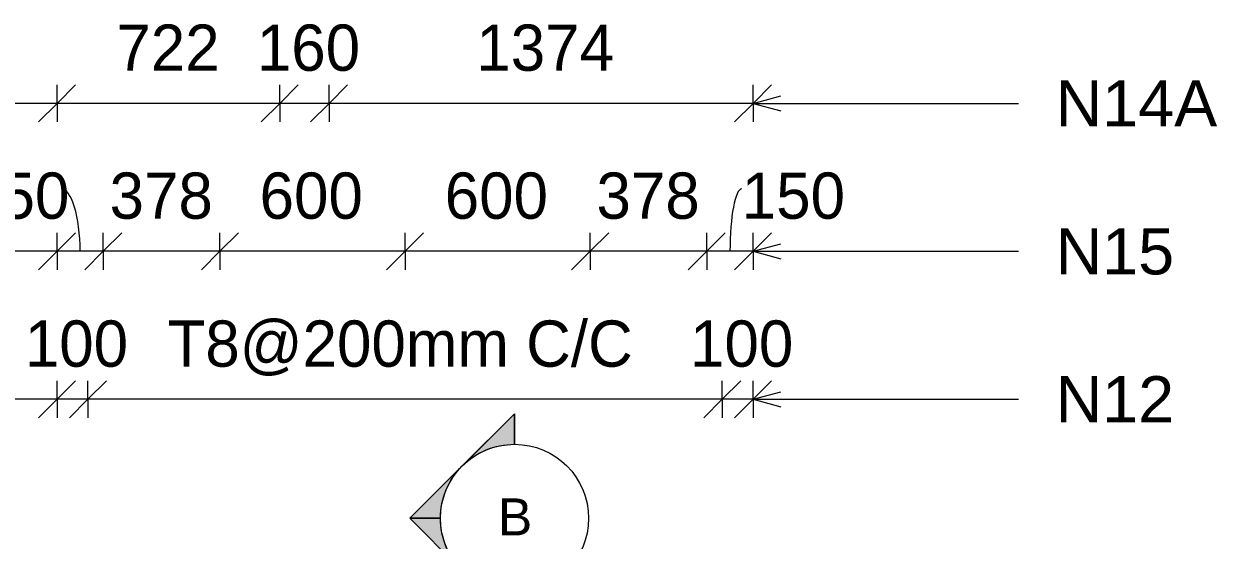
# Model space of a CAD drawing. Header units: millimetres. Extents: x 3013 to 24293, y -3068 to 13086.
# Drawn here: x 9955 to 13823, y 8372 to 10046 of the extents above; entities that cross this region are included whole.
import ezdxf

# ---------------------------------------------------------------- set-up
doc = ezdxf.new("R2010")
doc.units = ezdxf.units.MM
for name, color, linetype, lineweight in [('A-ANNO-DIMS', 211, 'Continuous', 9), ('A-ANNO-DIMS-60', 211, 'Continuous', 9), ('A-DETL-MBND', 5, 'Continuous', 18), ('G-ANNO-SYMB', 111, 'Continuous', 9), ('G-ANNO-TEXT', 231, 'Continuous', 9)]:
    doc.layers.add(name, color=color, linetype=linetype, lineweight=lineweight)
doc.styles.add('Arial', font='arial.ttf', dxfattribs={"height": 120})
doc.styles.add('Arial_1', font='arial.ttf', dxfattribs={"height": 150})
doc.styles.add('Nirmala UI Semilight', font='NirmalaS.ttf', dxfattribs={"height": 150})
doc.dimstyles.new('Arrow_Filled_-_2_5_NI_UI', dxfattribs={"dimscale": 304.8, "dimtxt": 157.104592, "dimasz": 0.393701, "dimexe": 0.19685, "dimexo": 0.0625, "dimgap": 0.19685, "dimtad": 1, "dimdec": 4, "dimzin": 0, "dimdsep": 46, "dimtxsty": 'Nirmala UI Semilight', "dimblk1": 'OBLIQUE', "dimblk2": 'OBLIQUE', "dimsah": 1, "dimcen": 0.09, "dimazin": 0, "dimtfac": 1, "dimtdec": 4, "dimtix": 1, "dimtmove": 0, "dimatfit": 3, "dimfxl": 0.19685, "dimfxlon": 1, "dimtvp": 1, "dimtolj": 1, "dimtzin": 0, "dimarcsym": 2})
doc.dimstyles.new('Arrow_Filled_-_2_5_NI_UI_1', dxfattribs={"dimscale": 304.8, "dimtxt": 157.104592, "dimasz": 0.393701, "dimexe": 0.19685, "dimexo": 0.0625, "dimgap": 0.19685, "dimtad": 1, "dimdec": 4, "dimzin": 0, "dimdsep": 46, "dimtxsty": 'Nirmala UI Semilight', "dimblk1": 'OBLIQUE', "dimblk2": 'OBLIQUE', "dimsah": 1, "dimcen": 0.09, "dimazin": 0, "dimtfac": 1, "dimtdec": 4, "dimtix": 1, "dimtmove": 1, "dimatfit": 3, "dimfxl": 0.19685, "dimfxlon": 1, "dimtvp": 1, "dimtolj": 1, "dimtzin": 0, "dimarcsym": 2})

# ---------------------------------------------------------------- blocks, each defined once
blk = doc.blocks.new('Detail View - M_Section Head - Filled SHOP DWG-1002450-Elevation Front')
at = {"layer": 'G-ANNO-SYMB'}
h = blk.add_hatch(color=256, dxfattribs=at)
edge = h.paths.add_edge_path()
edge.add_line((12311.8, 7915.6), (12411.2, 7915.6))
edge.add_arc((12651.2, 7915.6), 240, 180, 225)
edge.add_line((12481.5, 7745.9), (12311.8, 7915.6))
h = blk.add_hatch(color=256, dxfattribs=at)
edge = h.paths.add_edge_path()
edge.add_line((12990.6, 7915.6), (12820.9, 7745.9))
edge.add_arc((12651.2, 7915.6), 240, 315, 360)
edge.add_line((12891.2, 7915.6), (12990.6, 7915.6))
h = blk.add_hatch(color=256, dxfattribs=at)
edge = h.paths.add_edge_path()
edge.add_line((12651.2, 7576.2), (12481.5, 7745.9))
edge.add_arc((12651.2, 7915.6), 240, 225, 270)
edge.add_line((12651.2, 7675.6), (12651.2, 7576.2))
h = blk.add_hatch(color=256, dxfattribs=at)
edge = h.paths.add_edge_path()
edge.add_line((12651.2, 7576.2), (12651.2, 7675.6))
edge.add_arc((12651.2, 7915.6), 240, 270, 315)
edge.add_line((12820.9, 7745.9), (12651.2, 7576.2))
for p, q in [((12651.2, 7576.2), (12311.8, 7915.6)), ((12411.2, 7915.6), (12311.8, 7915.6)), ((12311.8, 7915.6), (12481.5, 7745.9)), ((12411.2, 7915.6), (12311.8, 7915.6)), ((12651.2, 7576.2), (12990.6, 7915.6)), ((12820.9, 7745.9), (12990.6, 7915.6)), ((12891.2, 7915.6), (12990.6, 7915.6)), ((12990.6, 7915.6), (12891.2, 7915.6)), ((12481.5, 7745.9), (12651.2, 7576.2)), ((12651.2, 7576.2), (12820.9, 7745.9)), ((12651.2, 7675.6), (12651.2, 7576.2)), ((12651.2, 7576.2), (12651.2, 7675.6))]:
    blk.add_line(p, q, dxfattribs=at)
for start, end in [(360, 180), (180, 360), (180, 225), (315, 0), (225, 270), (270, 315)]:
    blk.add_arc((12651.2, 7915.6), 240, start, end, dxfattribs=at)
blk = doc.blocks.new('DIMBLOCK1-Elevation Front')
at = {"layer": 'A-ANNO-DIMS-60'}
for p, q in [((12218.6, 8828.5), (12278.6, 8888.5)), ((12218.6, 8828.5), (12218.6, 8888.5)), ((12318.6, 8828.5), (12378.6, 8888.5)), ((12318.6, 8828.5), (12318.6, 8888.5)), ((12218.6, 8828.5), (12158.6, 8768.5)), ((12318.6, 8828.5), (12218.6, 8828.5)), ((12218.6, 8828.5), (12218.6, 8768.5)), ((12318.6, 8828.5), (12258.6, 8768.5)), ((12318.6, 8828.5), (12318.6, 8768.5))]:
    blk.add_line(p, q, dxfattribs=at)
at = {"layer": 'A-ANNO-DIMS-60', "color": 0, "insert": (12114.3, 9084.2), "char_height": 150, "width": 370.196, "attachment_point": 1, "line_spacing_factor": 1.142579, "style": 'Nirmala UI Semilight'}
blk.add_mtext('100', dxfattribs=at)
blk = doc.blocks.new('_Oblique')
at = {"color": 0, "linetype": 'ByBlock', "lineweight": -2}
blk.add_line((-0.5, -0.5), (0.5, 0.5), dxfattribs=at)
blk = doc.blocks.new('DIMBLOCK2-Elevation Front')
at = {"layer": 'A-ANNO-DIMS-60'}
for p, q in [((10162.6, 8828.5), (10222.6, 8888.5)), ((10162.6, 8828.5), (10162.6, 8888.5)), ((12218.6, 8828.5), (12278.6, 8888.5)), ((12218.6, 8828.5), (12218.6, 8888.5)), ((10162.6, 8828.5), (10102.6, 8768.5)), ((12218.6, 8828.5), (10162.6, 8828.5)), ((10162.6, 8828.5), (10162.6, 8768.5)), ((12218.6, 8828.5), (12158.6, 8768.5)), ((12218.6, 8828.5), (12218.6, 8768.5))]:
    blk.add_line(p, q, dxfattribs=at)
at = {"layer": 'A-ANNO-DIMS-60', "color": 0, "insert": (10420.8, 9084.2), "char_height": 150, "width": 1847.55, "attachment_point": 1, "line_spacing_factor": 1.142579, "style": 'Nirmala UI Semilight'}
blk.add_mtext('T8@200mm C/C', dxfattribs=at)
blk = doc.blocks.new('DIMBLOCK3-Elevation Front')
at = {"layer": 'A-ANNO-DIMS-60'}
for p, q in [((10062.6, 8828.5), (10122.6, 8888.5)), ((10062.6, 8828.5), (10062.6, 8888.5)), ((10162.6, 8828.5), (10222.6, 8888.5)), ((10162.6, 8828.5), (10162.6, 8888.5)), ((10062.6, 8828.5), (10002.6, 8768.5)), ((10162.6, 8828.5), (10062.6, 8828.5)), ((10062.6, 8828.5), (10062.6, 8768.5)), ((10162.6, 8828.5), (10102.6, 8768.5)), ((10162.6, 8828.5), (10162.6, 8768.5))]:
    blk.add_line(p, q, dxfattribs=at)
at = {"layer": 'A-ANNO-DIMS-60', "color": 0, "insert": (9958.3, 9084.2), "char_height": 150, "width": 370.196, "attachment_point": 1, "line_spacing_factor": 1.142579, "style": 'Nirmala UI Semilight'}
blk.add_mtext('100', dxfattribs=at)
blk = doc.blocks.new('DIMBLOCK5-Elevation Front')
at = {"layer": 'A-ANNO-DIMS-60'}
for p, q in [((12168.6, 9308.5), (12228.6, 9368.5)), ((12168.6, 9308.5), (12168.6, 9368.5)), ((12318.6, 9308.5), (12378.6, 9368.5)), ((12318.6, 9308.5), (12318.6, 9368.5)), ((12168.6, 9308.5), (12108.6, 9248.5)), ((12318.6, 9308.5), (12168.6, 9308.5)), ((12168.6, 9308.5), (12168.6, 9248.5)), ((12318.6, 9308.5), (12258.6, 9248.5)), ((12318.6, 9308.5), (12318.6, 9248.5))]:
    blk.add_line(p, q, dxfattribs=at)
blk.add_ellipse((12281.9, 9308.5), major_axis=(0, 202.8), ratio=0.18877, start_param=0, end_param=1.570796, dxfattribs=at)
at = {"layer": 'A-ANNO-DIMS-60', "color": 0, "insert": (12281.9, 9564.2), "char_height": 150, "width": 370.196, "attachment_point": 1, "line_spacing_factor": 1.142579, "style": 'Nirmala UI Semilight'}
blk.add_mtext('150', dxfattribs=at)
blk = doc.blocks.new('DIMBLOCK6-Elevation Front')
at = {"layer": 'A-ANNO-DIMS-60'}
for p, q in [((11790.6, 9308.5), (11850.6, 9368.5)), ((11790.6, 9308.5), (11790.6, 9368.5)), ((12168.6, 9308.5), (12228.6, 9368.5)), ((12168.6, 9308.5), (12168.6, 9368.5)), ((11790.6, 9308.5), (11730.6, 9248.5)), ((12168.6, 9308.5), (11790.6, 9308.5)), ((11790.6, 9308.5), (11790.6, 9248.5)), ((12168.6, 9308.5), (12108.6, 9248.5)), ((12168.6, 9308.5), (12168.6, 9248.5))]:
    blk.add_line(p, q, dxfattribs=at)
at = {"layer": 'A-ANNO-DIMS-60', "color": 0, "insert": (11811, 9564.2), "char_height": 150, "width": 404.473, "attachment_point": 1, "line_spacing_factor": 1.142579, "style": 'Nirmala UI Semilight'}
blk.add_mtext('378', dxfattribs=at)
blk = doc.blocks.new('DIMBLOCK7-Elevation Front')
at = {"layer": 'A-ANNO-DIMS-60'}
for p, q in [((11190.6, 9308.5), (11250.6, 9368.5)), ((11190.6, 9308.5), (11190.6, 9368.5)), ((11790.6, 9308.5), (11850.6, 9368.5)), ((11790.6, 9308.5), (11790.6, 9368.5)), ((11190.6, 9308.5), (11130.6, 9248.5)), ((11790.6, 9308.5), (11190.6, 9308.5)), ((11190.6, 9308.5), (11190.6, 9248.5)), ((11790.6, 9308.5), (11730.6, 9248.5)), ((11790.6, 9308.5), (11790.6, 9248.5))]:
    blk.add_line(p, q, dxfattribs=at)
at = {"layer": 'A-ANNO-DIMS-60', "color": 0, "insert": (11319.2, 9564.2), "char_height": 150, "width": 411.328, "attachment_point": 1, "line_spacing_factor": 1.142579, "style": 'Nirmala UI Semilight'}
blk.add_mtext('600', dxfattribs=at)
blk = doc.blocks.new('DIMBLOCK8-Elevation Front')
at = {"layer": 'A-ANNO-DIMS-60'}
for p, q in [((10590.6, 9308.5), (10650.6, 9368.5)), ((10590.6, 9308.5), (10590.6, 9368.5)), ((11190.6, 9308.5), (11250.6, 9368.5)), ((11190.6, 9308.5), (11190.6, 9368.5)), ((10590.6, 9308.5), (10530.6, 9248.5)), ((11190.6, 9308.5), (10590.6, 9308.5)), ((10590.6, 9308.5), (10590.6, 9248.5)), ((11190.6, 9308.5), (11130.6, 9248.5)), ((11190.6, 9308.5), (11190.6, 9248.5))]:
    blk.add_line(p, q, dxfattribs=at)
at = {"layer": 'A-ANNO-DIMS-60', "color": 0, "insert": (10719.2, 9564.2), "char_height": 150, "width": 411.328, "attachment_point": 1, "line_spacing_factor": 1.142579, "style": 'Nirmala UI Semilight'}
blk.add_mtext('600', dxfattribs=at)
blk = doc.blocks.new('DIMBLOCK9-Elevation Front')
at = {"layer": 'A-ANNO-DIMS-60'}
for p, q in [((10212.6, 9308.5), (10272.6, 9368.5)), ((10212.6, 9308.5), (10212.6, 9368.5)), ((10590.6, 9308.5), (10650.6, 9368.5)), ((10590.6, 9308.5), (10590.6, 9368.5)), ((10212.6, 9308.5), (10152.6, 9248.5)), ((10590.6, 9308.5), (10212.6, 9308.5)), ((10212.6, 9308.5), (10212.6, 9248.5)), ((10590.6, 9308.5), (10530.6, 9248.5)), ((10590.6, 9308.5), (10590.6, 9248.5))]:
    blk.add_line(p, q, dxfattribs=at)
at = {"layer": 'A-ANNO-DIMS-60', "color": 0, "insert": (10233, 9564.2), "char_height": 150, "width": 404.473, "attachment_point": 1, "line_spacing_factor": 1.142579, "style": 'Nirmala UI Semilight'}
blk.add_mtext('378', dxfattribs=at)
blk = doc.blocks.new('DIMBLOCK10-Elevation Front')
at = {"layer": 'A-ANNO-DIMS-60'}
for p, q in [((10062.6, 9308.5), (10122.6, 9368.5)), ((10062.6, 9308.5), (10062.6, 9368.5)), ((10212.6, 9308.5), (10272.6, 9368.5)), ((10212.6, 9308.5), (10212.6, 9368.5)), ((10062.6, 9308.5), (10002.6, 9248.5)), ((10212.6, 9308.5), (10062.6, 9308.5)), ((10062.6, 9308.5), (10062.6, 9248.5)), ((10212.6, 9308.5), (10152.6, 9248.5)), ((10212.6, 9308.5), (10212.6, 9248.5))]:
    blk.add_line(p, q, dxfattribs=at)
blk.add_ellipse((10076.5, 9308.5), major_axis=(0, 202.8), ratio=0.301126, start_param=4.712389, end_param=6.283185, dxfattribs=at)
at = {"layer": 'A-ANNO-DIMS-60', "color": 0, "insert": (9768, 9564.2), "char_height": 150, "width": 370.196, "attachment_point": 1, "line_spacing_factor": 1.142579, "style": 'Nirmala UI Semilight'}
blk.add_mtext('150', dxfattribs=at)
blk = doc.blocks.new('DIMBLOCK88-Elevation Front')
at = {"layer": 'A-ANNO-DIMS-60'}
for p, q in [((10944.6, 9788.5), (11004.6, 9848.5)), ((10944.6, 9788.5), (10944.6, 9848.5)), ((12318.6, 9788.5), (12378.6, 9848.5)), ((12318.6, 9788.5), (12318.6, 9848.5)), ((10944.6, 9788.5), (10884.6, 9728.5)), ((12318.6, 9788.5), (10944.6, 9788.5)), ((10944.6, 9788.5), (10944.6, 9728.5)), ((12318.6, 9788.5), (12258.6, 9728.5)), ((12318.6, 9788.5), (12318.6, 9728.5))]:
    blk.add_line(p, q, dxfattribs=at)
at = {"layer": 'A-ANNO-DIMS-60', "color": 0, "insert": (11421.6, 10044.2), "char_height": 150, "width": 503.877, "attachment_point": 1, "line_spacing_factor": 1.142579, "style": 'Nirmala UI Semilight'}
blk.add_mtext('1374', dxfattribs=at)
blk = doc.blocks.new('DIMBLOCK89-Elevation Front')
at = {"layer": 'A-ANNO-DIMS-60'}
for p, q in [((10784.6, 9788.5), (10844.6, 9848.5)), ((10784.6, 9788.5), (10784.6, 9848.5)), ((10944.6, 9788.5), (11004.6, 9848.5)), ((10944.6, 9788.5), (10944.6, 9848.5)), ((10784.6, 9788.5), (10724.6, 9728.5)), ((10944.6, 9788.5), (10784.6, 9788.5)), ((10784.6, 9788.5), (10784.6, 9728.5)), ((10944.6, 9788.5), (10884.6, 9728.5)), ((10944.6, 9788.5), (10944.6, 9728.5))]:
    blk.add_line(p, q, dxfattribs=at)
at = {"layer": 'A-ANNO-DIMS-60', "color": 0, "insert": (10710.3, 10044.2), "char_height": 150, "width": 370.196, "attachment_point": 1, "line_spacing_factor": 1.142579, "style": 'Nirmala UI Semilight'}
blk.add_mtext('160', dxfattribs=at)
blk = doc.blocks.new('DIMBLOCK90-Elevation Front')
at = {"layer": 'A-ANNO-DIMS-60'}
for p, q in [((10062.6, 9788.5), (10122.6, 9848.5)), ((10062.6, 9788.5), (10062.6, 9848.5)), ((10784.6, 9788.5), (10844.6, 9848.5)), ((10784.6, 9788.5), (10784.6, 9848.5)), ((10062.6, 9788.5), (10002.6, 9728.5)), ((10784.6, 9788.5), (10062.6, 9788.5)), ((10062.6, 9788.5), (10062.6, 9728.5)), ((10784.6, 9788.5), (10724.6, 9728.5)), ((10784.6, 9788.5), (10784.6, 9728.5))]:
    blk.add_line(p, q, dxfattribs=at)
at = {"layer": 'A-ANNO-DIMS-60', "color": 0, "insert": (10255, 10044.2), "char_height": 150, "width": 404.473, "attachment_point": 1, "line_spacing_factor": 1.142579, "style": 'Nirmala UI Semilight'}
blk.add_mtext('722', dxfattribs=at)

msp = doc.modelspace()

# ---------------------------------------------------------------- linework, layer by layer
at = {"layer": 'A-DETL-MBND'}
for p, q in [((10062.56745, 9788.51063), (7591.14437, 9788.51063)), ((10062.56745, 9308.51063), (8071.14437, 9308.51063)), ((10062.56745, 8828.51063), (9031.14437, 8828.51063))]:
    msp.add_line(p, q, dxfattribs=at)
at = {"layer": 'G-ANNO-TEXT', "color": 7}
for p, q in [((12318.4736, 9788.55691), (12408.4736, 9812.67233)), ((12318.4736, 9788.55691), (12408.4736, 9764.44148)), ((12318.4736, 9788.55691), (13178.89505, 9788.55691)), ((12318.4736, 9308.55691), (12408.4736, 9332.67233)), ((12318.4736, 9308.55691), (12408.4736, 9284.44148)), ((12318.4736, 9308.55691), (13178.89505, 9308.55691)), ((12318.4736, 8828.55691), (12408.4736, 8852.67233)), ((12318.4736, 8828.55691), (12408.4736, 8804.44148)), ((12318.4736, 8828.55691), (13178.89505, 8828.55691))]:
    msp.add_line(p, q, dxfattribs=at)

# ---------------------------------------------------------------- block references
at = {"layer": 'G-ANNO-SYMB', "extrusion": (0, 0, -1), "rotation": 90.00000000000038}
msp.add_blockref('Detail View - M_Section Head - Filled SHOP DWG-1002450-Elevation Front', (-3629.86745, -4208.74156), dxfattribs=at)

# ---------------------------------------------------------------- texts
at = {"layer": 'G-ANNO-SYMB', "insert": (11491.23369, 8507.02985), "char_height": 120, "width": 139.493625, "attachment_point": 1, "style": 'Arial'}
msp.add_mtext('B', dxfattribs=at)
at = {"layer": 'G-ANNO-TEXT', "color": 7, "char_height": 150, "attachment_point": 1, "style": 'Arial_1'}
for s, insert, width in [('N14A', (13298.89505, 9863.55691), 630.126375), ('N15', (13298.89505, 9383.55691), 461.772), ('N12', (13298.89505, 8903.55691), 461.772)]:
    msp.add_mtext(s, dxfattribs=dict(at, insert=insert, width=width))

# ---------------------------------------------------------------- dimensions: what is measured, and where the dimension line sits
at = {"layer": 'A-ANNO-DIMS'}
for base, p1, p2, override, picture, middle in [((10062.56745, 9788.51063), (10784.56745, 9728.51063), (10062.56745, 9728.51063), {"dimpost": '<>', "dimfxl": 722}, 'DIMBLOCK90-Elevation Front', (10423.56745, 9924.76586)), ((10784.56745, 9788.51063), (10944.56745, 9728.51063), (10784.56745, 9728.51063), {"dimpost": '<>', "dimfxl": 160}, 'DIMBLOCK89-Elevation Front', (10864.56745, 9926.4918)), ((10944.56745, 9788.51063), (12318.56745, 9728.51063), (10944.56745, 9728.51063), {"dimpost": '<>', "dimfxl": 1374}, 'DIMBLOCK88-Elevation Front', (11631.56745, 9926.4918)), ((10212.56541, 9308.51063), (10590.56541, 9248.51063), (10212.56541, 9248.51063), {"dimpost": '<>', "dimfxl": 378}, 'DIMBLOCK9-Elevation Front', (10401.56541, 9446.07339)), ((10590.56541, 9308.51063), (11190.56541, 9248.51063), (10590.56541, 9248.51063), {"dimpost": '<>', "dimfxl": 600}, 'DIMBLOCK8-Elevation Front', (10890.56541, 9446.07339)), ((11190.56541, 9308.51063), (11790.56541, 9248.51063), (11190.56541, 9248.51063), {"dimpost": '<>', "dimfxl": 600}, 'DIMBLOCK7-Elevation Front', (11490.56541, 9446.07339)), ((11790.56541, 9308.51063), (12168.56541, 9248.51063), (11790.56541, 9248.51063), {"dimpost": '<>', "dimfxl": 378}, 'DIMBLOCK6-Elevation Front', (11979.56541, 9446.07339)), ((10062.56745, 8828.51063), (10162.56541, 8768.51063), (10062.56745, 8768.51063), {"dimpost": '<>', "dimfxl": 99.997957}, 'DIMBLOCK3-Elevation Front', (10112.56643, 8966.4395)), ((12218.56541, 8828.51063), (12318.56745, 8768.51063), (12218.56541, 8768.51063), {"dimpost": '<>', "dimfxl": 100.002043}, 'DIMBLOCK1-Elevation Front', (12268.56643, 8966.4395))]:
    dim = msp.add_linear_dim(base=base, p1=p1, p2=p2, dimstyle='Arrow_Filled_-_2_5_NI_UI', override=override, dxfattribs=at)
    dim.commit()
    dim.dimension.update_dxf_attribs({"geometry": picture, "text_midpoint": middle})
for base, p1, p2, override, picture, middle in [((10062.56745, 9308.51063), (10212.56541, 9248.51063), (10062.56745, 9248.51063), {"dimpost": '<>', "dimfxl": 149.997957}, 'DIMBLOCK10-Elevation Front', (9953.0929, 9464.21379)), ((12168.56541, 9308.51063), (12318.56745, 9248.51063), (12168.56541, 9248.51063), {"dimpost": '<>', "dimfxl": 150.002043}, 'DIMBLOCK5-Elevation Front', (12466.95098, 9464.21379))]:
    dim = msp.add_linear_dim(base=base, p1=p1, p2=p2, dimstyle='Arrow_Filled_-_2_5_NI_UI_1', override=override, dxfattribs=at)
    dim.commit()
    dim.dimension.update_dxf_attribs({"geometry": picture, "text_midpoint": middle, "dimtype": 160})
dim = msp.add_linear_dim(base=(10162.56541, 8828.51063), p1=(12218.56541, 8768.51063), p2=(10162.56541, 8768.51063), text='T8@200mm C/C', dimstyle='Arrow_Filled_-_2_5_NI_UI', override={"dimpost": '<>', "dimfxl": 2056}, dxfattribs=at)
dim.commit()
dim.dimension.update_dxf_attribs({"geometry": 'DIMBLOCK2-Elevation Front', "text_midpoint": (11190.56541, 8977.21356)})

doc.saveas('drawing.dxf')
